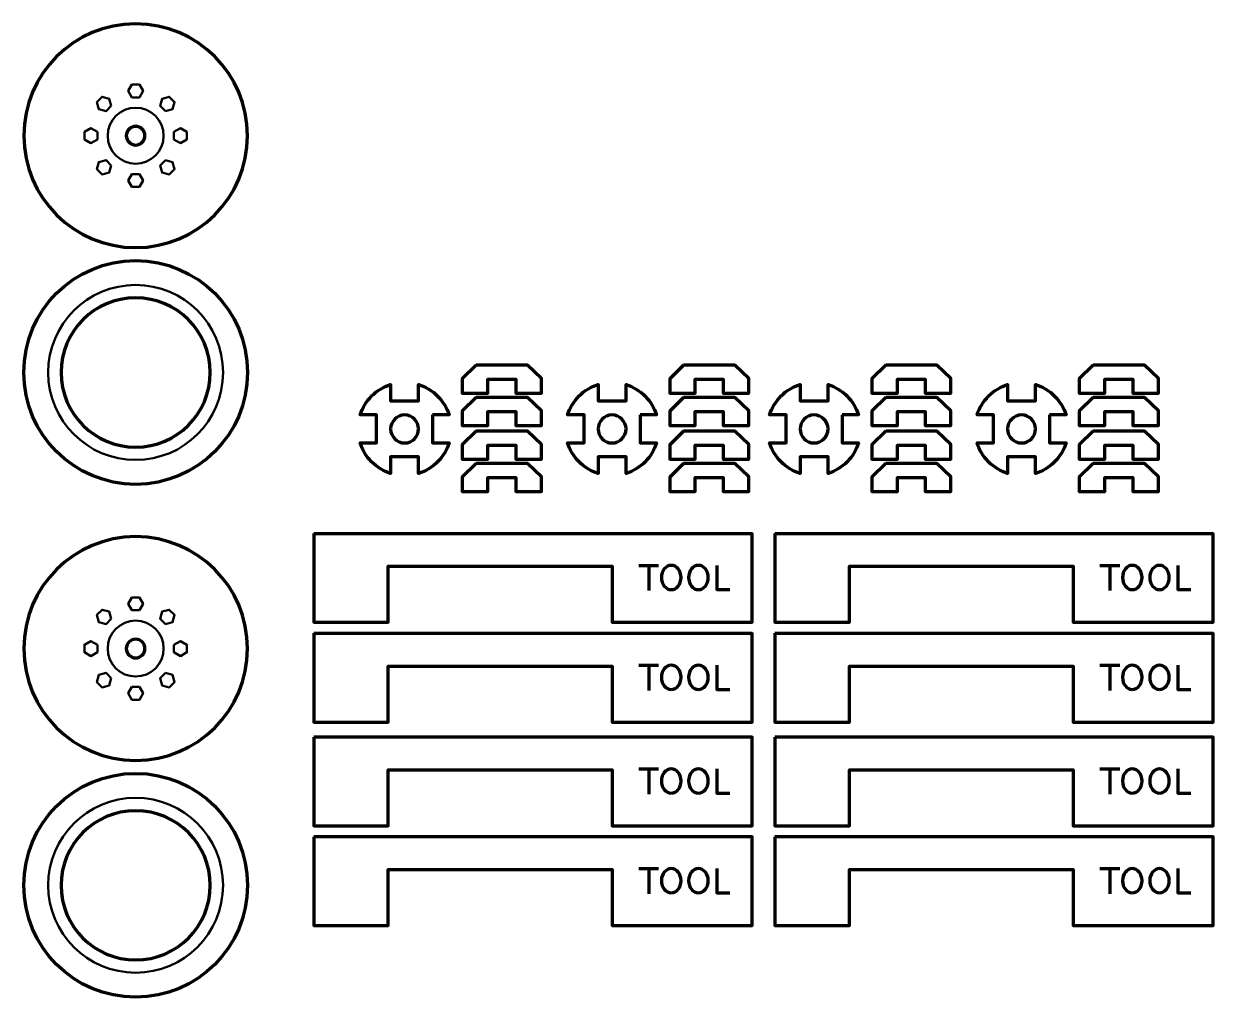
# Model space of a CAD drawing. Header units: inches. Extents: x 589 to 2016, y -1839 to -951.
# Drawn here: x 775.8 to 903.3, y -1711.3 to -1606.9 of the extents above; entities that cross this region are included whole.
import ezdxf

# ---------------------------------------------------------------- set-up
doc = ezdxf.new("R2010")
doc.units = ezdxf.units.IN
doc.header["$MEASUREMENT"] = 0
doc.layers.add('Layer 1', color=7, linetype='Continuous')

# ---------------------------------------------------------------- blocks, each defined once
blk = doc.blocks.new('block 248')
at = {"layer": 'Layer 1', "color": 18, "lineweight": 80, "true_color": 0x010101}
for points in [[(799.75, -1644.31), (799.75, -1637.68), (794.38, -1632.31), (787.75, -1632.31), (781.12, -1632.31), (775.75, -1637.68), (775.75, -1644.31), (775.75, -1650.94), (781.12, -1656.31), (787.75, -1656.31), (794.38, -1656.31), (799.75, -1650.94), (799.75, -1644.31)], [(779.75, -1644.31), (779.75, -1639.89), (783.33, -1636.31), (787.75, -1636.31), (792.17, -1636.31), (795.75, -1639.89), (795.75, -1644.31), (795.75, -1648.73), (792.17, -1652.31), (787.75, -1652.31), (783.33, -1652.31), (779.75, -1648.73), (779.75, -1644.31)]]:
    blk.add_open_spline(points, degree=3, knots=[0, 0, 0, 0, 1, 1, 1, 2, 2, 2, 3, 3, 3, 4, 4, 4, 4], dxfattribs=at)
at = {"layer": 'Layer 1', "color": 240, "lineweight": 50, "true_color": 0xec2227}
blk.add_open_spline([(787.75, -1634.93), (792.93, -1634.93), (797.13, -1639.13), (797.13, -1644.31), (797.13, -1649.49), (792.93, -1653.69), (787.75, -1653.69), (782.57, -1653.69), (778.37, -1649.49), (778.37, -1644.31), (778.37, -1639.13), (782.57, -1634.93), (787.75, -1634.93)], degree=3, knots=[0, 0, 0, 0, 1, 1, 1, 2, 2, 2, 3, 3, 3, 4, 4, 4, 4], dxfattribs=at)
blk = doc.blocks.new('block 250')
at = {"layer": 'Layer 1', "color": 240, "lineweight": 50, "true_color": 0xec2227}
for points in [[(788.15, -1614.81), (788.55, -1614.12), (788.15, -1613.43), (787.35, -1613.43), (786.95, -1614.12), (787.35, -1614.81), (788.15, -1614.81)], [(785.13, -1615.73), (784.92, -1614.96), (784.15, -1614.75), (783.59, -1615.32), (783.79, -1616.09), (784.57, -1616.3), (785.13, -1615.73)], [(790.94, -1616.3), (791.71, -1616.09), (791.92, -1615.32), (791.35, -1614.75), (790.58, -1614.96), (790.37, -1615.73), (790.94, -1616.3)], [(783.65, -1618.52), (782.95, -1618.12), (782.26, -1618.52), (782.26, -1619.32), (782.95, -1619.72), (783.65, -1619.32), (783.65, -1618.52)], [(791.86, -1618.52), (792.55, -1618.12), (793.24, -1618.52), (793.24, -1619.32), (792.55, -1619.72), (791.86, -1619.32), (791.86, -1618.52)], [(785.13, -1622.1), (784.92, -1622.88), (784.15, -1623.08), (783.59, -1622.52), (783.79, -1621.75), (784.57, -1621.54), (785.13, -1622.1)], [(790.94, -1621.54), (791.71, -1621.75), (791.92, -1622.52), (791.35, -1623.08), (790.58, -1622.88), (790.37, -1622.1), (790.94, -1621.54)], [(788.15, -1623.03), (788.55, -1623.72), (788.15, -1624.41), (787.35, -1624.41), (786.95, -1623.72), (787.35, -1623.03), (788.15, -1623.03)]]:
    blk.add_lwpolyline(points, dxfattribs=at)
at = {"layer": 'Layer 1', "color": 18, "lineweight": 80, "true_color": 0x010101}
for points in [[(787.75, -1606.92), (794.38, -1606.92), (799.75, -1612.29), (799.75, -1618.92), (799.75, -1625.55), (794.38, -1630.92), (787.75, -1630.92), (781.13, -1630.92), (775.75, -1625.55), (775.75, -1618.92), (775.75, -1612.29), (781.13, -1606.92), (787.75, -1606.92)], [(787.75, -1617.92), (788.31, -1617.92), (788.75, -1618.37), (788.75, -1618.92), (788.75, -1619.47), (788.31, -1619.92), (787.75, -1619.92), (787.2, -1619.92), (786.75, -1619.47), (786.75, -1618.92), (786.75, -1618.37), (787.2, -1617.92), (787.75, -1617.92)]]:
    blk.add_open_spline(points, degree=3, knots=[0, 0, 0, 0, 1, 1, 1, 2, 2, 2, 3, 3, 3, 4, 4, 4, 4], dxfattribs=at)
blk = doc.blocks.new('block 249')
at = {"layer": 'Layer 1', "color": 240, "lineweight": 50, "true_color": 0xec2227}
blk.add_open_spline([(787.75, -1615.92), (789.41, -1615.92), (790.75, -1617.26), (790.75, -1618.92), (790.75, -1620.58), (789.41, -1621.92), (787.75, -1621.92), (786.1, -1621.92), (784.75, -1620.58), (784.75, -1618.92), (784.75, -1617.26), (786.1, -1615.92), (787.75, -1615.92)], degree=3, knots=[0, 0, 0, 0, 1, 1, 1, 2, 2, 2, 3, 3, 3, 4, 4, 4, 4], dxfattribs=at)
at = {"layer": 'Layer 1'}
blk.add_blockref('block 250', (0, 0), dxfattribs=at)
blk = doc.blocks.new('block 247')
at = {"layer": 'Layer 1'}
for name in ['block 249', 'block 248']:
    blk.add_blockref(name, (0, 0), dxfattribs=at)
blk = doc.blocks.new('block 264')
at = {"layer": 'Layer 1', "color": 18, "lineweight": 80, "true_color": 0x010101}
for points in [[(799.75, -1699.31), (799.75, -1692.68), (794.38, -1687.31), (787.75, -1687.31), (781.12, -1687.31), (775.75, -1692.68), (775.75, -1699.31), (775.75, -1705.94), (781.12, -1711.31), (787.75, -1711.31), (794.38, -1711.31), (799.75, -1705.94), (799.75, -1699.31)], [(779.75, -1699.31), (779.75, -1694.89), (783.33, -1691.31), (787.75, -1691.31), (792.17, -1691.31), (795.75, -1694.89), (795.75, -1699.31), (795.75, -1703.73), (792.17, -1707.31), (787.75, -1707.31), (783.33, -1707.31), (779.75, -1703.73), (779.75, -1699.31)]]:
    blk.add_open_spline(points, degree=3, knots=[0, 0, 0, 0, 1, 1, 1, 2, 2, 2, 3, 3, 3, 4, 4, 4, 4], dxfattribs=at)
at = {"layer": 'Layer 1', "color": 240, "lineweight": 50, "true_color": 0xec2227}
blk.add_open_spline([(787.75, -1689.93), (792.93, -1689.93), (797.13, -1694.13), (797.13, -1699.31), (797.13, -1704.49), (792.93, -1708.69), (787.75, -1708.69), (782.57, -1708.69), (778.37, -1704.49), (778.37, -1699.31), (778.37, -1694.13), (782.57, -1689.93), (787.75, -1689.93)], degree=3, knots=[0, 0, 0, 0, 1, 1, 1, 2, 2, 2, 3, 3, 3, 4, 4, 4, 4], dxfattribs=at)
blk = doc.blocks.new('block 266')
at = {"layer": 'Layer 1', "color": 240, "lineweight": 50, "true_color": 0xec2227}
for points in [[(788.15, -1669.81), (788.55, -1669.12), (788.15, -1668.43), (787.35, -1668.43), (786.95, -1669.12), (787.35, -1669.81), (788.15, -1669.81)], [(785.13, -1670.73), (784.92, -1669.96), (784.15, -1669.75), (783.59, -1670.32), (783.79, -1671.09), (784.57, -1671.3), (785.13, -1670.73)], [(790.94, -1671.3), (791.71, -1671.09), (791.92, -1670.32), (791.35, -1669.75), (790.58, -1669.96), (790.37, -1670.73), (790.94, -1671.3)], [(783.65, -1673.52), (782.95, -1673.12), (782.26, -1673.52), (782.26, -1674.32), (782.95, -1674.72), (783.65, -1674.32), (783.65, -1673.52)], [(791.86, -1673.52), (792.55, -1673.12), (793.24, -1673.52), (793.24, -1674.32), (792.55, -1674.72), (791.86, -1674.32), (791.86, -1673.52)], [(785.13, -1677.1), (784.92, -1677.88), (784.15, -1678.08), (783.59, -1677.52), (783.79, -1676.75), (784.57, -1676.54), (785.13, -1677.1)], [(790.94, -1676.54), (791.71, -1676.75), (791.92, -1677.52), (791.35, -1678.08), (790.58, -1677.88), (790.37, -1677.1), (790.94, -1676.54)], [(788.15, -1678.03), (788.55, -1678.72), (788.15, -1679.41), (787.35, -1679.41), (786.95, -1678.72), (787.35, -1678.03), (788.15, -1678.03)]]:
    blk.add_lwpolyline(points, dxfattribs=at)
at = {"layer": 'Layer 1', "color": 18, "lineweight": 80, "true_color": 0x010101}
for points in [[(787.75, -1661.92), (794.38, -1661.92), (799.75, -1667.29), (799.75, -1673.92), (799.75, -1680.55), (794.38, -1685.92), (787.75, -1685.92), (781.13, -1685.92), (775.75, -1680.55), (775.75, -1673.92), (775.75, -1667.29), (781.13, -1661.92), (787.75, -1661.92)], [(787.75, -1672.92), (788.31, -1672.92), (788.75, -1673.37), (788.75, -1673.92), (788.75, -1674.47), (788.31, -1674.92), (787.75, -1674.92), (787.2, -1674.92), (786.75, -1674.47), (786.75, -1673.92), (786.75, -1673.37), (787.2, -1672.92), (787.75, -1672.92)]]:
    blk.add_open_spline(points, degree=3, knots=[0, 0, 0, 0, 1, 1, 1, 2, 2, 2, 3, 3, 3, 4, 4, 4, 4], dxfattribs=at)
blk = doc.blocks.new('block 265')
at = {"layer": 'Layer 1', "color": 240, "lineweight": 50, "true_color": 0xec2227}
blk.add_open_spline([(787.75, -1670.92), (789.41, -1670.92), (790.75, -1672.26), (790.75, -1673.92), (790.75, -1675.58), (789.41, -1676.92), (787.75, -1676.92), (786.1, -1676.92), (784.75, -1675.58), (784.75, -1673.92), (784.75, -1672.26), (786.1, -1670.92), (787.75, -1670.92)], degree=3, knots=[0, 0, 0, 0, 1, 1, 1, 2, 2, 2, 3, 3, 3, 4, 4, 4, 4], dxfattribs=at)
at = {"layer": 'Layer 1'}
blk.add_blockref('block 266', (0, 0), dxfattribs=at)
blk = doc.blocks.new('block 263')
at = {"layer": 'Layer 1'}
for name in ['block 265', 'block 264']:
    blk.add_blockref(name, (0, 0), dxfattribs=at)
blk = doc.blocks.new('block 278')
at = {"layer": 'Layer 1', "color": 18, "lineweight": 80, "true_color": 0x010101}
for points in [[(806.85, -1694.12), (806.85, -1703.62), (814.85, -1703.62), (814.85, -1697.62), (838.85, -1697.62), (838.85, -1703.62), (853.88, -1703.62), (853.88, -1694.12), (806.85, -1694.12)], [(841.72, -1697.52), (843.84, -1697.52)], [(842.78, -1697.52), (842.78, -1700.22)], [(850.08, -1697.52), (850.08, -1700.12), (851.48, -1700.12)]]:
    blk.add_lwpolyline(points, dxfattribs=at)
for points in [[(845.19, -1700.12), (844.61, -1700.12), (844.14, -1699.54), (844.14, -1698.82), (844.14, -1698.1), (844.61, -1697.52), (845.19, -1697.52), (845.78, -1697.52), (846.25, -1698.1), (846.25, -1698.82), (846.25, -1699.54), (845.78, -1700.12), (845.19, -1700.12)], [(848.11, -1700.12), (847.53, -1700.12), (847.06, -1699.54), (847.06, -1698.82), (847.06, -1698.1), (847.53, -1697.52), (848.11, -1697.52), (848.69, -1697.52), (849.17, -1698.1), (849.17, -1698.82), (849.17, -1699.54), (848.69, -1700.12), (848.11, -1700.12)]]:
    blk.add_open_spline(points, degree=3, knots=[0, 0, 0, 0, 1, 1, 1, 2, 2, 2, 3, 3, 3, 4, 4, 4, 4], dxfattribs=at)
blk = doc.blocks.new('block 279')
at = {"layer": 'Layer 1', "color": 18, "lineweight": 80, "true_color": 0x010101}
for points in [[(856.31, -1694.12), (856.31, -1703.62), (864.31, -1703.62), (864.31, -1697.62), (888.31, -1697.62), (888.31, -1703.62), (903.33, -1703.62), (903.33, -1694.12), (856.31, -1694.12)], [(891.18, -1697.52), (893.3, -1697.52)], [(892.24, -1697.52), (892.24, -1700.22)], [(899.53, -1697.52), (899.53, -1700.12), (900.94, -1700.12)]]:
    blk.add_lwpolyline(points, dxfattribs=at)
for points in [[(894.65, -1700.12), (894.07, -1700.12), (893.6, -1699.54), (893.6, -1698.82), (893.6, -1698.1), (894.07, -1697.52), (894.65, -1697.52), (895.23, -1697.52), (895.7, -1698.1), (895.7, -1698.82), (895.7, -1699.54), (895.23, -1700.12), (894.65, -1700.12)], [(897.57, -1700.12), (896.99, -1700.12), (896.52, -1699.54), (896.52, -1698.82), (896.52, -1698.1), (896.99, -1697.52), (897.57, -1697.52), (898.15, -1697.52), (898.62, -1698.1), (898.62, -1698.82), (898.62, -1699.54), (898.15, -1700.12), (897.57, -1700.12)]]:
    blk.add_open_spline(points, degree=3, knots=[0, 0, 0, 0, 1, 1, 1, 2, 2, 2, 3, 3, 3, 4, 4, 4, 4], dxfattribs=at)
blk = doc.blocks.new('block 280')
at = {"layer": 'Layer 1', "color": 18, "lineweight": 80, "true_color": 0x010101}
for points in [[(806.85, -1683.42), (806.85, -1692.92), (814.85, -1692.92), (814.85, -1686.92), (838.85, -1686.92), (838.85, -1692.92), (853.88, -1692.92), (853.88, -1683.42), (806.85, -1683.42)], [(841.72, -1686.82), (843.84, -1686.82)], [(842.78, -1686.82), (842.78, -1689.52)], [(850.08, -1686.82), (850.08, -1689.42), (851.48, -1689.42)]]:
    blk.add_lwpolyline(points, dxfattribs=at)
for points in [[(845.19, -1689.42), (844.61, -1689.42), (844.14, -1688.84), (844.14, -1688.12), (844.14, -1687.4), (844.61, -1686.82), (845.19, -1686.82), (845.78, -1686.82), (846.25, -1687.4), (846.25, -1688.12), (846.25, -1688.84), (845.78, -1689.42), (845.19, -1689.42)], [(848.11, -1689.42), (847.53, -1689.42), (847.06, -1688.84), (847.06, -1688.12), (847.06, -1687.4), (847.53, -1686.82), (848.11, -1686.82), (848.69, -1686.82), (849.17, -1687.4), (849.17, -1688.12), (849.17, -1688.84), (848.69, -1689.42), (848.11, -1689.42)]]:
    blk.add_open_spline(points, degree=3, knots=[0, 0, 0, 0, 1, 1, 1, 2, 2, 2, 3, 3, 3, 4, 4, 4, 4], dxfattribs=at)
blk = doc.blocks.new('block 281')
at = {"layer": 'Layer 1', "color": 18, "lineweight": 80, "true_color": 0x010101}
for points in [[(856.31, -1683.42), (856.31, -1692.92), (864.31, -1692.92), (864.31, -1686.92), (888.31, -1686.92), (888.31, -1692.92), (903.33, -1692.92), (903.33, -1683.42), (856.31, -1683.42)], [(891.18, -1686.82), (893.3, -1686.82)], [(892.24, -1686.82), (892.24, -1689.52)], [(899.53, -1686.82), (899.53, -1689.42), (900.94, -1689.42)]]:
    blk.add_lwpolyline(points, dxfattribs=at)
for points in [[(894.65, -1689.42), (894.07, -1689.42), (893.6, -1688.84), (893.6, -1688.12), (893.6, -1687.4), (894.07, -1686.82), (894.65, -1686.82), (895.23, -1686.82), (895.7, -1687.4), (895.7, -1688.12), (895.7, -1688.84), (895.23, -1689.42), (894.65, -1689.42)], [(897.57, -1689.42), (896.99, -1689.42), (896.52, -1688.84), (896.52, -1688.12), (896.52, -1687.4), (896.99, -1686.82), (897.57, -1686.82), (898.15, -1686.82), (898.62, -1687.4), (898.62, -1688.12), (898.62, -1688.84), (898.15, -1689.42), (897.57, -1689.42)]]:
    blk.add_open_spline(points, degree=3, knots=[0, 0, 0, 0, 1, 1, 1, 2, 2, 2, 3, 3, 3, 4, 4, 4, 4], dxfattribs=at)
blk = doc.blocks.new('block 282')
at = {"layer": 'Layer 1', "color": 18, "lineweight": 80, "true_color": 0x010101}
for points in [[(806.85, -1672.3), (806.85, -1681.81), (814.85, -1681.81), (814.85, -1675.81), (838.85, -1675.81), (838.85, -1681.81), (853.88, -1681.81), (853.88, -1672.3), (806.85, -1672.3), (806.85, -1672.3)], [(841.72, -1675.7), (843.84, -1675.7)], [(842.78, -1675.7), (842.78, -1678.41)], [(850.08, -1675.7), (850.08, -1678.31), (851.48, -1678.31)]]:
    blk.add_lwpolyline(points, dxfattribs=at)
for points in [[(845.19, -1678.31), (844.61, -1678.31), (844.14, -1677.72), (844.14, -1677), (844.14, -1676.28), (844.61, -1675.7), (845.19, -1675.7), (845.78, -1675.7), (846.25, -1676.28), (846.25, -1677), (846.25, -1677.72), (845.78, -1678.31), (845.19, -1678.31)], [(848.11, -1678.31), (847.53, -1678.31), (847.06, -1677.72), (847.06, -1677), (847.06, -1676.28), (847.53, -1675.7), (848.11, -1675.7), (848.69, -1675.7), (849.17, -1676.28), (849.17, -1677), (849.17, -1677.72), (848.69, -1678.31), (848.11, -1678.31)]]:
    blk.add_open_spline(points, degree=3, knots=[0, 0, 0, 0, 1, 1, 1, 2, 2, 2, 3, 3, 3, 4, 4, 4, 4], dxfattribs=at)
blk = doc.blocks.new('block 283')
at = {"layer": 'Layer 1', "color": 18, "lineweight": 80, "true_color": 0x010101}
for points in [[(856.31, -1672.3), (856.31, -1681.81), (864.31, -1681.81), (864.31, -1675.81), (888.31, -1675.81), (888.31, -1681.81), (903.33, -1681.81), (903.33, -1672.3), (856.31, -1672.3), (856.31, -1672.3)], [(891.18, -1675.7), (893.3, -1675.7)], [(892.24, -1675.7), (892.24, -1678.41)], [(899.53, -1675.7), (899.53, -1678.31), (900.94, -1678.31)]]:
    blk.add_lwpolyline(points, dxfattribs=at)
for points in [[(894.65, -1678.31), (894.07, -1678.31), (893.6, -1677.72), (893.6, -1677), (893.6, -1676.28), (894.07, -1675.7), (894.65, -1675.7), (895.23, -1675.7), (895.7, -1676.28), (895.7, -1677), (895.7, -1677.72), (895.23, -1678.31), (894.65, -1678.31)], [(897.57, -1678.31), (896.99, -1678.31), (896.52, -1677.72), (896.52, -1677), (896.52, -1676.28), (896.99, -1675.7), (897.57, -1675.7), (898.15, -1675.7), (898.62, -1676.28), (898.62, -1677), (898.62, -1677.72), (898.15, -1678.31), (897.57, -1678.31)]]:
    blk.add_open_spline(points, degree=3, knots=[0, 0, 0, 0, 1, 1, 1, 2, 2, 2, 3, 3, 3, 4, 4, 4, 4], dxfattribs=at)
blk = doc.blocks.new('block 284')
at = {"layer": 'Layer 1', "color": 18, "lineweight": 80, "true_color": 0x010101}
for points in [[(806.85, -1661.6), (806.85, -1671.1), (814.85, -1671.1), (814.85, -1665.1), (838.85, -1665.1), (838.85, -1671.1), (853.88, -1671.1), (853.88, -1661.6), (806.85, -1661.6), (806.85, -1661.6)], [(841.72, -1665), (843.84, -1665)], [(842.78, -1665), (842.78, -1667.71)], [(850.08, -1665), (850.08, -1667.6), (851.48, -1667.6)]]:
    blk.add_lwpolyline(points, dxfattribs=at)
for points in [[(845.19, -1667.6), (844.61, -1667.6), (844.14, -1667.02), (844.14, -1666.3), (844.14, -1665.58), (844.61, -1665), (845.19, -1665), (845.78, -1665), (846.25, -1665.58), (846.25, -1666.3), (846.25, -1667.02), (845.78, -1667.6), (845.19, -1667.6)], [(848.11, -1667.6), (847.53, -1667.6), (847.06, -1667.02), (847.06, -1666.3), (847.06, -1665.58), (847.53, -1665), (848.11, -1665), (848.69, -1665), (849.17, -1665.58), (849.17, -1666.3), (849.17, -1667.02), (848.69, -1667.6), (848.11, -1667.6)]]:
    blk.add_open_spline(points, degree=3, knots=[0, 0, 0, 0, 1, 1, 1, 2, 2, 2, 3, 3, 3, 4, 4, 4, 4], dxfattribs=at)
blk = doc.blocks.new('block 285')
at = {"layer": 'Layer 1', "color": 18, "lineweight": 80, "true_color": 0x010101}
for points in [[(856.31, -1661.6), (856.31, -1671.1), (864.31, -1671.1), (864.31, -1665.1), (888.31, -1665.1), (888.31, -1671.1), (903.33, -1671.1), (903.33, -1661.6), (856.31, -1661.6), (856.31, -1661.6)], [(891.18, -1665), (893.3, -1665)], [(892.24, -1665), (892.24, -1667.71)], [(899.53, -1665), (899.53, -1667.6), (900.94, -1667.6)]]:
    blk.add_lwpolyline(points, dxfattribs=at)
for points in [[(894.65, -1667.6), (894.07, -1667.6), (893.6, -1667.02), (893.6, -1666.3), (893.6, -1665.58), (894.07, -1665), (894.65, -1665), (895.23, -1665), (895.7, -1665.58), (895.7, -1666.3), (895.7, -1667.02), (895.23, -1667.6), (894.65, -1667.6)], [(897.57, -1667.6), (896.99, -1667.6), (896.52, -1667.02), (896.52, -1666.3), (896.52, -1665.58), (896.99, -1665), (897.57, -1665), (898.15, -1665), (898.62, -1665.58), (898.62, -1666.3), (898.62, -1667.02), (898.15, -1667.6), (897.57, -1667.6)]]:
    blk.add_open_spline(points, degree=3, knots=[0, 0, 0, 0, 1, 1, 1, 2, 2, 2, 3, 3, 3, 4, 4, 4, 4], dxfattribs=at)
blk = doc.blocks.new('block 286')
at = {"layer": 'Layer 1', "color": 18, "lineweight": 80, "true_color": 0x010101}
for points in [[(846.53, -1643.52), (845.04, -1644.99), (845.04, -1646.52), (847.78, -1646.52), (847.78, -1645.02), (850.78, -1645.02), (850.78, -1646.52), (853.53, -1646.52), (853.53, -1644.96), (852.03, -1643.52), (846.53, -1643.52)], [(846.53, -1646.99), (845.04, -1648.46), (845.04, -1649.99), (847.78, -1649.99), (847.78, -1648.49), (850.78, -1648.49), (850.78, -1649.99), (853.53, -1649.99), (853.53, -1648.43), (852.03, -1646.99), (846.53, -1646.99)], [(846.53, -1650.61), (845.04, -1652.08), (845.04, -1653.61), (847.78, -1653.61), (847.78, -1652.11), (850.78, -1652.11), (850.78, -1653.61), (853.53, -1653.61), (853.53, -1652.05), (852.03, -1650.61), (846.53, -1650.61)], [(846.53, -1654.08), (845.04, -1655.55), (845.04, -1657.08), (847.78, -1657.08), (847.78, -1655.58), (850.78, -1655.58), (850.78, -1657.08), (853.53, -1657.08), (853.53, -1655.52), (852.03, -1654.08), (846.53, -1654.08)]]:
    blk.add_lwpolyline(points, dxfattribs=at)
for points, knots in [([(841.85, -1648.87), (841.85, -1648.87), (843.62, -1648.87), (843.62, -1648.87), (843.13, -1647.32), (841.91, -1646.09), (840.35, -1645.6), (840.35, -1645.6), (840.35, -1647.37), (840.35, -1647.37), (840.35, -1647.37), (837.35, -1647.37), (837.35, -1647.37), (837.35, -1647.37), (837.35, -1645.6), (837.35, -1645.6), (835.8, -1646.09), (834.57, -1647.31), (834.08, -1648.87), (834.08, -1648.87), (835.85, -1648.87), (835.85, -1648.87), (835.85, -1648.87), (835.85, -1651.87), (835.85, -1651.87), (835.85, -1651.87), (834.08, -1651.87), (834.08, -1651.87), (834.57, -1653.43), (835.8, -1654.66), (837.35, -1655.14), (837.35, -1655.14), (837.35, -1653.37), (837.35, -1653.37), (837.35, -1653.37), (840.35, -1653.37), (840.35, -1653.37), (840.35, -1653.37), (840.35, -1655.14), (840.35, -1655.14), (841.91, -1654.65), (843.14, -1653.43), (843.62, -1651.87), (843.62, -1651.87), (841.85, -1651.87), (841.85, -1651.87), (841.85, -1651.87), (841.85, -1648.87), (841.85, -1648.87)], [0, 0, 0, 0, 1, 1, 1, 2, 2, 2, 3, 3, 3, 4, 4, 4, 5, 5, 5, 6, 6, 6, 7, 7, 7, 8, 8, 8, 9, 9, 9, 10, 10, 10, 11, 11, 11, 12, 12, 12, 13, 13, 13, 14, 14, 14, 15, 15, 15, 16, 16, 16, 16]), ([(838.85, -1651.87), (838.02, -1651.87), (837.35, -1651.2), (837.35, -1650.37), (837.35, -1649.54), (838.02, -1648.87), (838.85, -1648.87), (839.68, -1648.87), (840.35, -1649.54), (840.35, -1650.37), (840.35, -1651.2), (839.68, -1651.87), (838.85, -1651.87)], [0, 0, 0, 0, 1, 1, 1, 2, 2, 2, 3, 3, 3, 4, 4, 4, 4])]:
    blk.add_open_spline(points, degree=3, knots=knots, dxfattribs=at)
blk = doc.blocks.new('block 287')
at = {"layer": 'Layer 1', "color": 18, "lineweight": 80, "true_color": 0x010101}
for points in [[(824.28, -1643.52), (822.78, -1644.99), (822.78, -1646.52), (825.53, -1646.52), (825.53, -1645.02), (828.53, -1645.02), (828.53, -1646.52), (831.28, -1646.52), (831.28, -1644.96), (829.78, -1643.52), (824.28, -1643.52)], [(824.28, -1646.99), (822.78, -1648.46), (822.78, -1649.99), (825.53, -1649.99), (825.53, -1648.49), (828.53, -1648.49), (828.53, -1649.99), (831.28, -1649.99), (831.28, -1648.43), (829.78, -1646.99), (824.28, -1646.99)], [(824.28, -1650.61), (822.78, -1652.08), (822.78, -1653.61), (825.53, -1653.61), (825.53, -1652.11), (828.53, -1652.11), (828.53, -1653.61), (831.28, -1653.61), (831.28, -1652.05), (829.78, -1650.61), (824.28, -1650.61)], [(824.28, -1654.08), (822.78, -1655.55), (822.78, -1657.08), (825.53, -1657.08), (825.53, -1655.58), (828.53, -1655.58), (828.53, -1657.08), (831.28, -1657.08), (831.28, -1655.52), (829.78, -1654.08), (824.28, -1654.08)]]:
    blk.add_lwpolyline(points, dxfattribs=at)
for points, knots in [([(819.6, -1648.87), (819.6, -1648.87), (821.37, -1648.87), (821.37, -1648.87), (820.88, -1647.32), (819.65, -1646.09), (818.1, -1645.6), (818.1, -1645.6), (818.1, -1647.37), (818.1, -1647.37), (818.1, -1647.37), (815.1, -1647.37), (815.1, -1647.37), (815.1, -1647.37), (815.1, -1645.6), (815.1, -1645.6), (813.54, -1646.09), (812.32, -1647.31), (811.83, -1648.87), (811.83, -1648.87), (813.6, -1648.87), (813.6, -1648.87), (813.6, -1648.87), (813.6, -1651.87), (813.6, -1651.87), (813.6, -1651.87), (811.83, -1651.87), (811.83, -1651.87), (812.32, -1653.43), (813.54, -1654.66), (815.1, -1655.14), (815.1, -1655.14), (815.1, -1653.37), (815.1, -1653.37), (815.1, -1653.37), (818.1, -1653.37), (818.1, -1653.37), (818.1, -1653.37), (818.1, -1655.14), (818.1, -1655.14), (819.65, -1654.65), (820.88, -1653.43), (821.37, -1651.87), (821.37, -1651.87), (819.6, -1651.87), (819.6, -1651.87), (819.6, -1651.87), (819.6, -1648.87), (819.6, -1648.87)], [0, 0, 0, 0, 1, 1, 1, 2, 2, 2, 3, 3, 3, 4, 4, 4, 5, 5, 5, 6, 6, 6, 7, 7, 7, 8, 8, 8, 9, 9, 9, 10, 10, 10, 11, 11, 11, 12, 12, 12, 13, 13, 13, 14, 14, 14, 15, 15, 15, 16, 16, 16, 16]), ([(816.6, -1651.87), (815.77, -1651.87), (815.1, -1651.2), (815.1, -1650.37), (815.1, -1649.54), (815.77, -1648.87), (816.6, -1648.87), (817.43, -1648.87), (818.1, -1649.54), (818.1, -1650.37), (818.1, -1651.2), (817.43, -1651.87), (816.6, -1651.87)], [0, 0, 0, 0, 1, 1, 1, 2, 2, 2, 3, 3, 3, 4, 4, 4, 4])]:
    blk.add_open_spline(points, degree=3, knots=knots, dxfattribs=at)
blk = doc.blocks.new('block 288')
at = {"layer": 'Layer 1', "color": 18, "lineweight": 80, "true_color": 0x010101}
for points in [[(890.45, -1643.52), (888.96, -1644.99), (888.96, -1646.52), (891.7, -1646.52), (891.7, -1645.02), (894.7, -1645.02), (894.7, -1646.52), (897.45, -1646.52), (897.45, -1644.96), (895.95, -1643.52), (890.45, -1643.52)], [(890.45, -1646.99), (888.96, -1648.46), (888.96, -1649.99), (891.7, -1649.99), (891.7, -1648.49), (894.7, -1648.49), (894.7, -1649.99), (897.45, -1649.99), (897.45, -1648.43), (895.95, -1646.99), (890.45, -1646.99)], [(890.45, -1650.61), (888.96, -1652.08), (888.96, -1653.61), (891.7, -1653.61), (891.7, -1652.11), (894.7, -1652.11), (894.7, -1653.61), (897.45, -1653.61), (897.45, -1652.05), (895.95, -1650.61), (890.45, -1650.61)], [(890.45, -1654.08), (888.96, -1655.55), (888.96, -1657.08), (891.7, -1657.08), (891.7, -1655.58), (894.7, -1655.58), (894.7, -1657.08), (897.45, -1657.08), (897.45, -1655.52), (895.95, -1654.08), (890.45, -1654.08)]]:
    blk.add_lwpolyline(points, dxfattribs=at)
for points, knots in [([(885.77, -1648.87), (885.77, -1648.87), (887.55, -1648.87), (887.55, -1648.87), (887.06, -1647.32), (885.83, -1646.09), (884.28, -1645.6), (884.28, -1645.6), (884.28, -1647.37), (884.28, -1647.37), (884.28, -1647.37), (881.28, -1647.37), (881.28, -1647.37), (881.28, -1647.37), (881.28, -1645.6), (881.28, -1645.6), (879.72, -1646.09), (878.49, -1647.31), (878, -1648.87), (878, -1648.87), (879.78, -1648.87), (879.78, -1648.87), (879.78, -1648.87), (879.78, -1651.87), (879.78, -1651.87), (879.78, -1651.87), (878, -1651.87), (878, -1651.87), (878.49, -1653.43), (879.72, -1654.66), (881.28, -1655.14), (881.28, -1655.14), (881.28, -1653.37), (881.28, -1653.37), (881.28, -1653.37), (884.28, -1653.37), (884.28, -1653.37), (884.28, -1653.37), (884.28, -1655.14), (884.28, -1655.14), (885.83, -1654.65), (887.06, -1653.43), (887.55, -1651.87), (887.55, -1651.87), (885.77, -1651.87), (885.77, -1651.87), (885.77, -1651.87), (885.77, -1648.87), (885.77, -1648.87)], [0, 0, 0, 0, 1, 1, 1, 2, 2, 2, 3, 3, 3, 4, 4, 4, 5, 5, 5, 6, 6, 6, 7, 7, 7, 8, 8, 8, 9, 9, 9, 10, 10, 10, 11, 11, 11, 12, 12, 12, 13, 13, 13, 14, 14, 14, 15, 15, 15, 16, 16, 16, 16]), ([(882.77, -1651.87), (881.95, -1651.87), (881.27, -1651.2), (881.27, -1650.37), (881.27, -1649.54), (881.95, -1648.87), (882.77, -1648.87), (883.6, -1648.87), (884.27, -1649.54), (884.27, -1650.37), (884.27, -1651.2), (883.6, -1651.87), (882.77, -1651.87)], [0, 0, 0, 0, 1, 1, 1, 2, 2, 2, 3, 3, 3, 4, 4, 4, 4])]:
    blk.add_open_spline(points, degree=3, knots=knots, dxfattribs=at)
blk = doc.blocks.new('block 289')
at = {"layer": 'Layer 1', "color": 18, "lineweight": 80, "true_color": 0x010101}
for points in [[(868.2, -1643.52), (866.7, -1644.99), (866.7, -1646.52), (869.45, -1646.52), (869.45, -1645.02), (872.45, -1645.02), (872.45, -1646.52), (875.2, -1646.52), (875.2, -1644.96), (873.7, -1643.52), (868.2, -1643.52)], [(868.2, -1646.99), (866.7, -1648.46), (866.7, -1649.99), (869.45, -1649.99), (869.45, -1648.49), (872.45, -1648.49), (872.45, -1649.99), (875.2, -1649.99), (875.2, -1648.43), (873.7, -1646.99), (868.2, -1646.99)], [(868.2, -1650.61), (866.7, -1652.08), (866.7, -1653.61), (869.45, -1653.61), (869.45, -1652.11), (872.45, -1652.11), (872.45, -1653.61), (875.2, -1653.61), (875.2, -1652.05), (873.7, -1650.61), (868.2, -1650.61)], [(868.2, -1654.08), (866.7, -1655.55), (866.7, -1657.08), (869.45, -1657.08), (869.45, -1655.58), (872.45, -1655.58), (872.45, -1657.08), (875.2, -1657.08), (875.2, -1655.52), (873.7, -1654.08), (868.2, -1654.08)]]:
    blk.add_lwpolyline(points, dxfattribs=at)
for points, knots in [([(863.52, -1648.87), (863.52, -1648.87), (865.29, -1648.87), (865.29, -1648.87), (864.8, -1647.32), (863.57, -1646.09), (862.02, -1645.6), (862.02, -1645.6), (862.02, -1647.37), (862.02, -1647.37), (862.02, -1647.37), (859.02, -1647.37), (859.02, -1647.37), (859.02, -1647.37), (859.02, -1645.6), (859.02, -1645.6), (857.46, -1646.09), (856.24, -1647.31), (855.75, -1648.87), (855.75, -1648.87), (857.52, -1648.87), (857.52, -1648.87), (857.52, -1648.87), (857.52, -1651.87), (857.52, -1651.87), (857.52, -1651.87), (855.75, -1651.87), (855.75, -1651.87), (856.24, -1653.43), (857.46, -1654.66), (859.02, -1655.14), (859.02, -1655.14), (859.02, -1653.37), (859.02, -1653.37), (859.02, -1653.37), (862.02, -1653.37), (862.02, -1653.37), (862.02, -1653.37), (862.02, -1655.14), (862.02, -1655.14), (863.57, -1654.65), (864.8, -1653.43), (865.29, -1651.87), (865.29, -1651.87), (863.52, -1651.87), (863.52, -1651.87), (863.52, -1651.87), (863.52, -1648.87), (863.52, -1648.87)], [0, 0, 0, 0, 1, 1, 1, 2, 2, 2, 3, 3, 3, 4, 4, 4, 5, 5, 5, 6, 6, 6, 7, 7, 7, 8, 8, 8, 9, 9, 9, 10, 10, 10, 11, 11, 11, 12, 12, 12, 13, 13, 13, 14, 14, 14, 15, 15, 15, 16, 16, 16, 16]), ([(860.52, -1651.87), (859.69, -1651.87), (859.02, -1651.2), (859.02, -1650.37), (859.02, -1649.54), (859.69, -1648.87), (860.52, -1648.87), (861.35, -1648.87), (862.02, -1649.54), (862.02, -1650.37), (862.02, -1651.2), (861.35, -1651.87), (860.52, -1651.87)], [0, 0, 0, 0, 1, 1, 1, 2, 2, 2, 3, 3, 3, 4, 4, 4, 4])]:
    blk.add_open_spline(points, degree=3, knots=knots, dxfattribs=at)

msp = doc.modelspace()

# ---------------------------------------------------------------- block references
at = {"layer": 'Layer 1'}
for name in ['block 247', 'block 287', 'block 286', 'block 289', 'block 288', 'block 263', 'block 284', 'block 285', 'block 282', 'block 283', 'block 280', 'block 281', 'block 278', 'block 279']:
    msp.add_blockref(name, (0, 0), dxfattribs=at)

doc.saveas('drawing.dxf')
